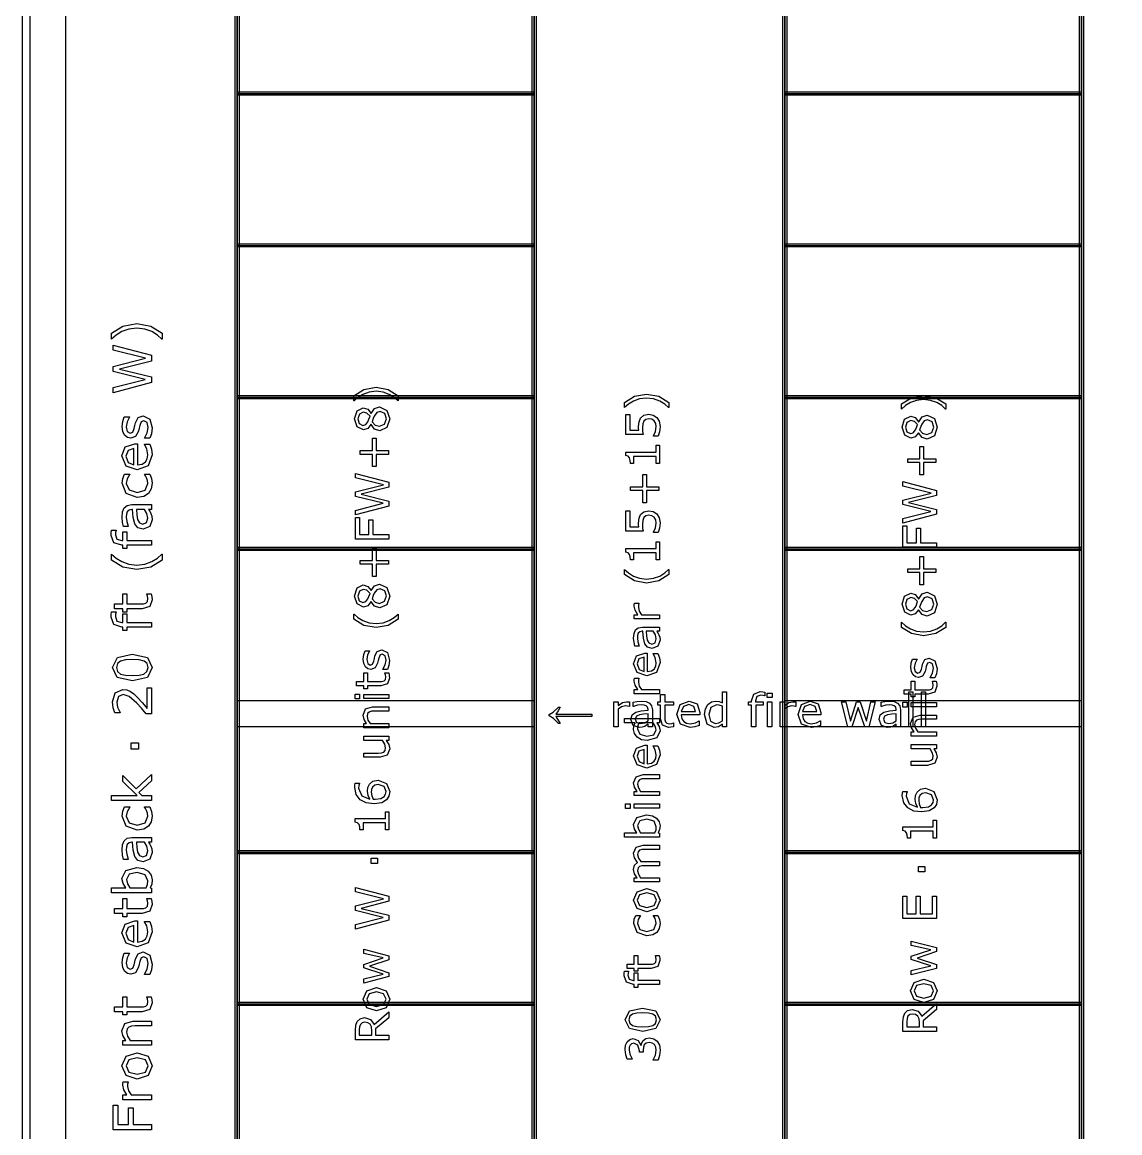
# Model space of a CAD drawing. Extents: x -17 to 192, y 167 to 459.
# Drawn here: x 94.56 to 138.58, y 370.01 to 414.56 of the extents above; entities that cross this region are included whole.
import ezdxf

# ---------------------------------------------------------------- set-up
doc = ezdxf.new("R2010")
doc.units = 0
doc.header["$MEASUREMENT"] = 0
doc.layers.add('Layer 1', color=7, linetype='Continuous')

msp = doc.modelspace()

# ---------------------------------------------------------------- linework, layer by layer
at = {"layer": 'Layer 1', "color": 7}
for points in [[(94.562067, 443.071168), (94.562067, 323.426942), (154.145953, 323.426942), (154.145953, 443.071168), (94.562067, 443.071168)], [(94.879361, 442.753876), (153.828659, 442.753876), (153.828659, 323.744236), (94.879361, 323.744236), (94.879361, 442.753876)], [(103.094869, 436.125865), (103.094869, 338.574319), (115.186106, 338.574319), (115.186106, 436.125865), (103.094869, 436.125865)], [(125.055258, 436.125865), (125.055258, 338.574319), (137.146495, 338.574319), (137.146495, 436.125865), (125.055258, 436.125865)]]:
    msp.add_lwpolyline(points, close=True, dxfattribs=at)
for points in [[(96.308212, 436.033364), (103.18737, 436.033364), (103.18737, 338.66682), (96.308212, 338.66682), (96.308212, 436.033364)], [(103.18737, 436.033364), (115.093605, 436.033364), (115.093605, 338.66682), (103.18737, 338.66682), (103.18737, 436.033364)], [(103.279871, 435.940863), (115.001104, 435.940863), (115.001104, 338.759321), (103.279871, 338.759321), (103.279871, 435.940863)], [(115.093605, 436.033364), (125.147759, 436.033364), (125.147759, 338.66682), (115.093605, 338.66682), (115.093605, 436.033364)], [(125.147759, 436.033364), (137.053994, 436.033364), (137.053994, 338.66682), (125.147759, 338.66682), (125.147759, 436.033364)], [(125.24026, 435.940863), (136.961493, 435.940863), (136.961493, 338.759321), (125.24026, 338.759321), (125.24026, 435.940863)], [(137.053994, 436.033364), (143.933152, 436.033364), (143.933152, 338.66682), (137.053994, 338.66682), (137.053994, 436.033364)], [(103.18737, 411.744438), (103.18737, 411.639018), (115.093605, 411.639018), (115.093605, 411.744438), (103.18737, 411.744438)], [(103.18737, 411.691728), (115.093605, 411.691728)], [(125.147759, 411.744438), (125.147759, 411.639018), (137.053994, 411.639018), (137.053994, 411.744438), (125.147759, 411.744438)], [(125.147759, 411.691728), (137.053994, 411.691728)], [(103.18737, 405.659029), (103.18737, 405.553609), (115.093605, 405.553609), (115.093605, 405.659029), (103.18737, 405.659029)], [(103.18737, 405.606319), (115.093605, 405.606319)], [(125.147759, 405.659029), (125.147759, 405.553609), (137.053994, 405.553609), (137.053994, 405.659029), (125.147759, 405.659029)], [(125.147759, 405.606319), (137.053994, 405.606319)], [(99.156661, 402.465977), (99.715802, 402.364692), (100.173652, 402.080472), (100.173652, 401.843795), (100.163307, 401.843795), (99.988642, 402.002957), (99.759199, 402.144551), (99.480146, 402.245836), (99.15665, 402.284077), (98.83419, 402.245836), (98.554105, 402.144551), (98.324661, 402.002957), (98.149997, 401.843795), (98.139652, 401.843795), (98.139652, 402.080472), (98.597505, 402.364692), (99.156643, 402.465977), (99.156661, 402.465977)], [(98.208917, 401.59678), (99.74784, 401.196804), (99.74784, 400.966329), (98.470399, 400.642834), (99.74784, 400.326575), (99.74784, 400.101267), (98.208917, 399.694058), (98.208917, 399.903864), (99.488424, 400.227356), (98.208917, 400.545684), (98.208917, 400.753422), (99.500828, 401.07485), (98.208917, 401.396276), (98.208917, 401.59678)], [(103.18737, 399.57362), (103.18737, 399.4682), (115.093605, 399.4682), (115.093605, 399.57362), (103.18737, 399.57362)], [(108.755588, 399.911502), (109.244833, 399.822877), (109.645454, 399.574182), (109.645454, 399.367091), (109.636406, 399.367091), (109.483575, 399.506359), (109.282812, 399.630253), (109.038641, 399.718877), (108.755582, 399.752337), (108.473431, 399.718877), (108.228356, 399.630253), (108.027593, 399.506359), (107.874759, 399.367091), (107.86571, 399.367091), (107.86571, 399.574182), (108.266331, 399.822877), (108.755577, 399.911502), (108.755588, 399.911502)], [(119.603459, 399.641045), (120.092705, 399.552418), (120.493326, 399.303726), (120.493326, 399.096634), (120.484277, 399.096634), (120.331446, 399.235903), (120.130683, 399.359796), (119.886513, 399.448421), (119.603454, 399.48188), (119.321302, 399.448421), (119.076227, 399.359796), (118.875464, 399.235903), (118.722631, 399.096634), (118.713582, 399.096634), (118.713582, 399.303726), (119.114203, 399.552418), (119.603448, 399.641045), (119.603459, 399.641045)], [(125.147759, 399.57362), (125.147759, 399.4682), (137.053994, 399.4682), (137.053994, 399.57362), (125.147759, 399.57362)], [(130.715988, 399.581808), (131.205233, 399.493183), (131.605854, 399.244491), (131.605854, 399.037396), (131.596806, 399.037396), (131.443975, 399.176665), (131.243212, 399.300559), (130.999041, 399.389183), (130.715982, 399.422645), (130.433831, 399.389183), (130.188756, 399.300559), (129.987993, 399.176665), (129.835159, 399.037396), (129.82611, 399.037396), (129.82611, 399.244491), (130.226731, 399.493183), (130.715977, 399.581808), (130.715988, 399.581808)], [(103.18737, 399.52091), (115.093605, 399.52091)], [(108.897568, 399.123825), (109.187861, 398.987268), (109.303616, 398.64543), (109.190573, 398.296355), (108.901185, 398.167035), (108.698615, 398.232149), (108.55392, 398.415729), (108.548496, 398.415729), (108.421888, 398.254757), (108.250065, 398.203208), (107.996851, 398.328007), (107.895563, 398.64543), (107.992329, 398.967374), (108.238307, 399.087651), (108.418271, 399.030679), (108.55573, 398.863375), (108.561154, 398.863375), (108.694996, 399.056904), (108.897566, 399.123825), (108.897568, 399.123825)], [(125.147759, 399.52091), (137.053994, 399.52091)], [(99.415045, 398.768017), (99.674461, 398.636758), (99.775746, 398.280192), (99.745774, 398.044547), (99.678593, 397.865747), (99.460519, 397.865747), (99.460519, 397.876092), (99.571106, 398.080731), (99.611413, 398.296739), (99.570072, 398.497243), (99.43985, 398.56959), (99.336495, 398.530316), (99.276552, 398.379421), (99.254856, 398.2709), (99.227985, 398.149978), (99.110161, 397.93397), (98.917925, 397.870925), (98.783567, 397.899865), (98.670913, 397.989781), (98.59443, 398.136542), (98.565493, 398.337046), (98.591342, 398.545818), (98.652318, 398.722551), (98.860058, 398.722551), (98.860058, 398.712206), (98.768073, 398.53134), (98.729833, 398.322565), (98.771174, 398.142733), (98.892097, 398.069351), (98.999583, 398.113793), (99.058495, 398.254353), (99.083287, 398.374244), (99.106015, 398.485863), (99.212467, 398.694635), (99.41504, 398.768017), (99.415045, 398.768017)], [(108.240117, 398.909497), (108.086378, 398.834437), (108.0285, 398.644525), (108.082761, 398.457327), (108.229263, 398.384982), (108.342306, 398.421153), (108.426409, 398.532387), (108.468915, 398.628248), (108.512322, 398.751237), (108.388429, 398.87513), (108.240117, 398.909497), (108.240117, 398.909497)], [(108.91475, 398.937529), (108.781813, 398.900453), (108.680528, 398.757568), (108.64345, 398.664422), (108.59552, 398.529675), (108.715797, 398.398545), (108.887623, 398.349711), (109.089288, 398.433816), (109.168869, 398.64724), (109.101046, 398.857948), (108.91475, 398.937529), (108.91475, 398.937529)], [(119.692989, 398.832567), (119.872953, 398.798203), (120.017645, 398.704152), (120.115313, 398.548606), (120.148775, 398.340609), (120.125254, 398.128088), (120.070088, 397.955361), (119.879274, 397.955361), (119.879274, 397.968008), (119.95976, 398.14164), (119.992317, 398.336977), (119.974219, 398.460873), (119.910915, 398.568487), (119.817769, 398.628174), (119.692065, 398.64897), (119.574503, 398.624549), (119.497634, 398.558533), (119.449705, 398.443683), (119.435232, 398.293561), (119.44608, 398.139825), (119.467776, 398.013217), (118.774147, 398.013217), (118.774147, 398.823502), (118.932408, 398.823502), (118.932408, 398.187754), (119.290524, 398.187754), (119.2851, 398.267336), (119.283247, 398.337873), (119.302245, 398.529593), (119.367356, 398.680617), (119.495771, 398.792755), (119.692917, 398.832546), (119.692989, 398.832567)], [(130.857968, 398.794131), (131.148261, 398.657574), (131.264016, 398.315736), (131.150973, 397.966663), (130.861585, 397.837343), (130.659015, 397.902454), (130.51432, 398.086035), (130.508896, 398.086035), (130.382288, 397.925063), (130.210465, 397.873517), (129.957251, 397.998313), (129.855963, 398.315736), (129.952729, 398.63768), (130.198707, 398.757957), (130.378671, 398.700984), (130.51613, 398.533681), (130.521554, 398.533681), (130.655396, 398.72721), (130.857966, 398.794131), (130.857968, 398.794131)], [(130.200517, 398.579803), (130.046778, 398.504743), (129.9889, 398.314831), (130.043161, 398.127633), (130.189663, 398.055288), (130.302706, 398.091462), (130.386809, 398.202695), (130.429315, 398.298554), (130.472722, 398.421542), (130.348829, 398.545439), (130.200517, 398.579803), (130.200517, 398.579803)], [(130.87515, 398.607838), (130.742213, 398.570759), (130.640928, 398.427874), (130.60385, 398.334727), (130.55592, 398.199981), (130.676197, 398.068853), (130.848023, 398.020019), (131.049688, 398.104122), (131.129269, 398.317545), (131.061446, 398.528254), (130.87515, 398.607838), (130.87515, 398.607838)], [(108.755588, 397.866796), (108.755588, 397.373934), (109.24845, 397.373934), (109.24845, 397.223812), (108.755588, 397.223812), (108.755588, 396.73095), (108.610895, 396.73095), (108.610895, 397.223812), (108.11803, 397.223812), (108.11803, 397.373934), (108.610895, 397.373934), (108.610895, 397.866796), (108.755588, 397.866796)], [(99.190768, 397.648707), (99.190768, 396.798112), (99.376805, 396.830153), (99.505995, 396.918003), (99.580409, 397.045127), (99.605201, 397.208425), (99.558692, 397.445102), (99.465673, 397.615634), (99.465673, 397.625979), (99.677546, 397.625979), (99.746792, 397.425475), (99.774698, 397.210502), (99.619668, 396.761951), (99.17732, 396.60072), (98.727735, 396.754715), (98.561336, 397.161924), (98.697763, 397.521593), (99.085335, 397.648717), (99.190768, 397.648707)], [(99.04194, 397.45957), (98.805263, 397.382057), (98.721546, 397.151579), (98.813531, 396.902501), (99.04194, 396.798112), (99.04194, 397.45957)], [(120.12074, 397.589104), (120.12074, 396.860209), (119.983281, 396.860209), (119.983281, 397.140553), (119.080754, 397.140553), (119.080754, 396.860209), (118.957763, 396.860209), (118.948714, 396.982296), (118.920681, 397.080869), (118.863706, 397.14598), (118.769655, 397.174015), (118.769655, 397.314186), (119.983276, 397.314186), (119.983276, 397.589104), (120.12074, 397.589104)], [(130.715988, 397.537102), (130.715988, 397.04424), (131.20885, 397.04424), (131.20885, 396.894118), (130.715988, 396.894118), (130.715988, 396.401255), (130.571295, 396.401255), (130.571295, 396.894118), (130.07843, 396.894118), (130.07843, 397.04424), (130.571295, 397.04424), (130.571295, 397.537102), (130.715988, 397.537102)], [(107.926311, 396.457839), (109.272874, 396.107862), (109.272874, 395.906194), (108.155114, 395.623138), (109.272874, 395.346411), (109.272874, 395.149264), (107.926316, 394.792956), (107.926316, 394.976537), (109.045886, 395.259596), (107.926316, 395.53813), (107.926316, 395.719901), (109.056739, 396.00115), (107.926316, 396.282399), (107.926311, 396.457839)], [(99.675492, 396.433279), (99.74784, 396.248277), (99.77369, 396.063275), (99.737516, 395.833831), (99.625894, 395.655031), (99.437791, 395.538245), (99.172176, 395.496903), (98.727759, 395.651931), (98.56653, 396.063275), (98.594433, 396.25758), (98.662648, 396.433279), (98.878653, 396.433279), (98.878653, 396.422933), (98.772201, 396.238964), (98.734992, 396.054996), (98.846615, 395.793514), (99.172176, 395.698428), (99.493602, 395.791448), (99.605224, 396.054996), (99.58972, 396.174887), (99.549413, 396.28444), (99.503937, 396.364021), (99.461564, 396.422933), (99.461564, 396.433279), (99.675492, 396.433279)], [(119.603459, 396.418893), (119.603459, 395.92603), (120.096322, 395.92603), (120.096322, 395.775911), (119.603459, 395.775911), (119.603459, 395.283046), (119.458767, 395.283046), (119.458767, 395.775911), (118.965901, 395.775911), (118.965901, 395.92603), (119.458767, 395.92603), (119.458767, 396.418893), (119.603459, 396.418893)], [(129.886711, 396.128148), (131.233274, 395.778168), (131.233274, 395.5765), (130.115514, 395.293444), (131.233274, 395.016716), (131.233274, 394.81957), (129.886716, 394.463262), (129.886716, 394.646843), (131.006286, 394.929901), (129.886716, 395.208436), (129.886716, 395.390207), (131.017139, 395.671456), (129.886716, 395.952705), (129.886711, 396.128148)], [(99.74784, 395.205447), (99.74784, 395.012177), (99.624851, 395.012177), (99.674461, 394.941898), (99.72407, 394.85715), (99.763342, 394.745527), (99.779878, 394.597734), (99.676527, 394.333151), (99.412976, 394.22463), (99.201103, 394.280441), (99.072947, 394.44167), (99.009902, 394.694886), (98.985111, 395.012177), (98.955139, 395.012177), (98.845583, 394.988417), (98.777371, 394.922272), (98.745332, 394.823053), (98.737077, 394.702131), (98.757741, 394.531599), (98.815619, 394.337294), (98.815619, 394.326949), (98.618216, 394.326949), (98.584109, 394.491279), (98.565509, 394.703154), (98.586172, 394.915027), (98.654387, 395.072123), (98.777376, 395.171342), (98.964444, 395.205447), (99.74784, 395.205447)], [(99.46362, 395.012177), (99.142194, 395.012177), (99.157698, 394.802373), (99.18767, 394.612204), (99.262084, 394.476812), (99.399543, 394.425133), (99.549405, 394.48508), (99.599015, 394.668013), (99.55974, 394.855081), (99.463622, 395.012177), (99.46362, 395.012177)], [(108.085476, 394.686244), (108.085476, 394.005279), (108.465295, 394.005279), (108.465295, 394.590386), (108.62446, 394.590386), (108.62446, 394.005279), (109.272874, 394.005279), (109.272874, 393.82622), (107.926316, 393.82622), (107.926316, 394.686244), (108.085476, 394.686244)], [(119.692989, 394.962009), (119.872953, 394.927642), (120.017645, 394.833591), (120.115313, 394.678045), (120.148775, 394.470048), (120.125254, 394.25753), (120.070088, 394.084802), (119.879274, 394.084802), (119.879274, 394.097476), (119.95976, 394.271108), (119.992317, 394.466445), (119.974219, 394.590338), (119.910915, 394.697955), (119.817769, 394.75764), (119.692065, 394.778436), (119.574503, 394.754015), (119.497634, 394.687999), (119.449705, 394.573148), (119.435232, 394.423029), (119.44608, 394.269291), (119.467776, 394.142685), (118.774147, 394.142685), (118.774147, 394.952971), (118.932408, 394.952971), (118.932408, 394.31722), (119.290524, 394.31722), (119.2851, 394.396801), (119.283247, 394.467342), (119.302245, 394.659061), (119.367356, 394.810085), (119.495771, 394.922221), (119.692917, 394.962014), (119.692989, 394.962009)], [(130.045876, 394.35655), (130.045876, 393.675585), (130.425695, 393.675585), (130.425695, 394.260692), (130.58486, 394.260692), (130.58486, 393.675585), (131.233274, 393.675585), (131.233274, 393.496528), (129.886716, 393.496528), (129.886716, 394.35655), (130.045876, 394.35655)], [(98.327773, 394.185355), (98.327773, 394.17501), (98.309173, 394.091296), (98.298827, 394.000345), (98.354636, 393.818444), (98.554108, 393.762633), (98.593382, 393.762633), (98.593382, 394.112999), (98.75668, 394.112999), (98.75668, 393.768835), (99.74784, 393.768835), (99.74784, 393.574531), (98.756688, 393.574531), (98.756688, 393.443274), (98.59339, 393.443274), (98.59339, 393.574531), (98.55515, 393.574531), (98.239923, 393.67685), (98.129336, 393.97244), (98.135527, 394.089227), (98.149999, 394.185344), (98.327773, 394.185355)], [(103.18737, 393.488211), (103.18737, 393.382791), (115.093605, 393.382791), (115.093605, 393.488211), (103.18737, 393.488211)], [(103.18737, 393.435501), (115.093605, 393.435501)], [(108.755588, 393.455444), (108.755588, 392.962579), (109.24845, 392.962579), (109.24845, 392.812459), (108.755588, 392.812459), (108.755588, 392.319597), (108.610895, 392.319597), (108.610895, 392.812459), (108.11803, 392.812459), (108.11803, 392.962579), (108.610895, 392.962579), (108.610895, 393.455444), (108.755588, 393.455444)], [(120.12074, 393.718545), (120.12074, 392.989651), (119.983281, 392.989651), (119.983281, 393.269995), (119.080754, 393.269995), (119.080754, 392.989651), (118.957763, 392.989651), (118.948714, 393.111735), (118.920681, 393.210308), (118.863706, 393.275419), (118.769655, 393.303454), (118.769655, 393.443628), (119.983276, 393.443628), (119.983276, 393.718545), (120.12074, 393.718545)], [(125.147759, 393.488211), (125.147759, 393.382791), (137.053994, 393.382791), (137.053994, 393.488211), (125.147759, 393.488211)], [(125.147759, 393.435501), (137.053994, 393.435501)], [(100.173652, 393.221074), (100.173652, 392.984397), (99.715802, 392.700176), (99.156661, 392.598891), (98.597523, 392.700176), (98.13967, 392.984397), (98.13967, 393.221074), (98.150015, 393.221074), (98.32468, 393.060877), (98.554124, 392.920317), (98.834208, 392.819032), (99.156669, 392.780792), (99.480164, 392.818001), (99.759217, 392.920317), (99.988661, 393.061912), (100.163325, 393.221074), (100.173652, 393.221074)], [(130.715988, 393.12575), (130.715988, 392.632887), (131.20885, 392.632887), (131.20885, 392.482765), (130.715988, 392.482765), (130.715988, 391.989903), (130.571295, 391.989903), (130.571295, 392.482765), (130.07843, 392.482765), (130.07843, 392.632887), (130.571295, 392.632887), (130.571295, 393.12575), (130.715988, 393.12575)], [(120.493326, 392.605307), (120.493326, 392.398213), (120.092705, 392.149521), (119.603459, 392.060896), (119.114213, 392.149521), (118.713592, 392.398213), (118.713592, 392.605307), (118.722641, 392.605307), (118.875475, 392.465134), (119.076238, 392.342145), (119.321313, 392.25352), (119.603464, 392.220058), (119.886523, 392.252615), (120.130694, 392.342145), (120.331457, 392.466039), (120.484288, 392.605307), (120.493326, 392.605307)], [(108.897568, 392.019356), (109.187861, 391.882802), (109.303616, 391.540964), (109.190573, 391.191889), (108.901185, 391.062568), (108.698615, 391.127682), (108.55392, 391.311261), (108.548496, 391.311261), (108.421888, 391.150291), (108.250065, 391.098742), (107.996851, 391.223541), (107.895563, 391.540964), (107.992329, 391.862905), (108.238307, 391.983182), (108.418271, 391.92621), (108.55573, 391.758908), (108.561154, 391.758908), (108.694996, 391.952435), (108.897566, 392.019356), (108.897568, 392.019356)], [(99.737505, 391.624276), (99.761265, 391.504386), (99.770578, 391.389665), (99.675492, 391.120947), (99.370603, 391.028964), (98.756688, 391.028964), (98.756688, 390.897705), (98.59339, 390.897705), (98.59339, 391.028964), (98.261627, 391.028964), (98.261627, 391.223266), (98.59339, 391.223266), (98.59339, 391.624276), (98.756688, 391.624276), (98.756688, 391.223266), (99.282753, 391.223266), (99.425379, 391.227394), (99.520463, 391.256331), (99.581441, 391.318344), (99.600041, 391.440298), (99.5866, 391.539517), (99.562841, 391.613931), (99.562841, 391.624276), (99.737505, 391.624276)], [(108.240117, 391.805028), (108.086378, 391.729968), (108.0285, 391.540059), (108.082761, 391.352861), (108.229263, 391.280513), (108.342306, 391.316687), (108.426409, 391.42792), (108.468915, 391.523782), (108.512322, 391.64677), (108.388429, 391.770664), (108.240117, 391.805028), (108.240117, 391.805028)], [(108.91475, 391.833063), (108.781813, 391.795987), (108.680528, 391.653102), (108.64345, 391.559955), (108.59552, 391.425208), (108.715797, 391.294078), (108.887623, 391.245244), (109.089288, 391.329347), (109.168869, 391.542771), (109.101046, 391.753482), (108.91475, 391.833063), (108.91475, 391.833063)], [(130.857968, 391.689662), (131.148261, 391.553108), (131.264016, 391.211269), (131.150973, 390.862194), (130.861585, 390.732874), (130.659015, 390.797988), (130.51432, 390.981569), (130.508896, 390.981569), (130.382288, 390.820597), (130.210465, 390.769048), (129.957251, 390.893846), (129.855963, 391.211269), (129.952729, 391.533214), (130.198707, 391.653491), (130.378671, 391.596515), (130.51613, 391.429214), (130.521554, 391.429214), (130.655396, 391.622744), (130.857966, 391.689662), (130.857968, 391.689662)], [(119.295985, 391.253325), (119.295985, 391.244276), (119.283337, 391.170119), (119.278813, 391.086016), (119.314082, 390.934087), (119.403612, 390.793011), (120.12074, 390.793011), (120.12074, 390.622996), (119.110597, 390.622996), (119.110597, 390.793011), (119.259811, 390.793011), (119.144961, 390.971166), (119.110597, 391.129423), (119.113322, 391.193632), (119.121471, 391.25332), (119.295985, 391.253325)], [(130.200517, 391.475336), (130.046778, 391.400274), (129.9889, 391.210364), (130.043161, 391.023167), (130.189663, 390.950819), (130.302706, 390.986993), (130.386809, 391.098226), (130.429315, 391.194087), (130.472722, 391.317076), (130.348829, 391.44097), (130.200517, 391.475336), (130.200517, 391.475336)], [(130.87515, 391.503369), (130.742213, 391.466293), (130.640928, 391.323408), (130.60385, 391.230261), (130.55592, 391.095514), (130.676197, 390.964384), (130.848023, 390.91555), (131.049688, 390.999653), (131.129269, 391.213079), (131.061446, 391.423788), (130.87515, 391.503369), (130.87515, 391.503369)], [(98.327773, 390.90184), (98.327773, 390.891495), (98.309173, 390.807778), (98.298827, 390.716828), (98.354636, 390.534927), (98.554108, 390.479116), (98.593382, 390.479116), (98.593382, 390.829482), (98.75668, 390.829482), (98.75668, 390.485318), (99.74784, 390.485318), (99.74784, 390.291013), (98.756688, 390.291013), (98.756688, 390.159756), (98.59339, 390.159756), (98.59339, 390.291013), (98.55515, 390.291013), (98.239923, 390.393333), (98.129336, 390.688922), (98.135527, 390.805712), (98.149999, 390.90183), (98.327773, 390.90184)], [(109.645454, 390.819303), (109.645454, 390.612208), (109.244833, 390.363516), (108.755588, 390.274892), (108.266342, 390.363516), (107.865721, 390.612208), (107.865721, 390.819303), (107.87477, 390.819303), (108.027604, 390.679129), (108.228366, 390.556141), (108.473442, 390.467516), (108.755593, 390.434054), (109.038652, 390.466611), (109.282822, 390.556141), (109.483585, 390.680034), (109.636416, 390.819303), (109.645454, 390.819303)], [(120.12074, 390.295632), (120.12074, 390.126522), (120.013124, 390.126522), (120.056531, 390.065025), (120.099941, 389.99087), (120.134305, 389.893202), (120.148778, 389.763881), (120.058343, 389.532371), (119.827738, 389.437415), (119.642347, 389.486249), (119.530212, 389.627328), (119.475046, 389.848889), (119.453351, 390.126522), (119.42713, 390.126522), (119.331269, 390.105725), (119.271585, 390.047848), (119.243549, 389.961033), (119.236326, 389.855226), (119.254424, 389.706009), (119.305065, 389.535993), (119.305065, 389.526945), (119.132337, 389.526945), (119.102495, 389.670735), (119.086223, 389.856123), (119.104321, 390.041514), (119.164008, 390.178972), (119.271624, 390.265787), (119.435309, 390.295632), (120.12074, 390.295632)], [(131.605854, 390.489609), (131.605854, 390.282517), (131.205233, 390.033822), (130.715988, 389.945197), (130.226742, 390.033822), (129.826121, 390.282517), (129.826121, 390.489609), (129.83517, 390.489609), (129.988004, 390.349438), (130.188766, 390.226446), (130.433842, 390.137822), (130.715993, 390.104363), (130.999052, 390.136917), (131.243222, 390.226446), (131.443985, 390.35034), (131.596816, 390.489609), (131.605854, 390.489609)], [(119.872048, 390.126522), (119.590799, 390.126522), (119.604372, 389.942941), (119.630592, 389.776542), (119.695703, 389.658075), (119.81598, 389.612857), (119.94711, 389.665308), (119.990518, 389.825376), (119.956153, 389.989063), (119.872051, 390.126522), (119.872048, 390.126522)], [(108.981671, 389.38412), (109.20866, 389.26927), (109.297287, 388.957273), (109.271067, 388.751084), (109.212287, 388.594636), (109.02147, 388.594636), (109.02147, 388.603685), (109.118236, 388.782741), (109.153505, 388.971749), (109.117331, 389.147189), (109.003386, 389.210493), (108.912951, 389.176129), (108.8605, 389.044096), (108.841503, 388.94914), (108.817982, 388.843333), (108.714887, 388.654326), (108.546681, 388.599163), (108.429119, 388.624484), (108.330546, 388.70316), (108.263625, 388.831575), (108.238304, 389.007018), (108.260926, 389.189694), (108.314282, 389.344335), (108.496053, 389.344335), (108.496053, 389.335286), (108.41557, 389.177028), (108.382108, 388.994352), (108.418281, 388.836997), (108.524088, 388.77279), (108.61814, 388.811676), (108.669686, 388.934665), (108.691381, 389.039569), (108.711278, 389.137238), (108.804425, 389.319914), (108.981674, 389.38412), (108.981671, 389.38412)], [(98.977861, 389.205821), (99.586608, 389.075596), (99.779878, 388.673554), (99.58351, 388.268411), (98.97993, 388.141287), (98.374281, 388.27048), (98.177913, 388.673554), (98.377382, 389.077665), (98.977861, 389.205821), (98.977861, 389.205821)], [(99.447083, 388.934004), (99.250712, 388.982579), (98.977861, 388.99602), (98.70501, 388.982579), (98.508642, 388.93297), (98.388751, 388.833751), (98.348445, 388.673554), (98.388751, 388.512325), (98.510708, 388.412072), (98.710177, 388.363497), (98.97993, 388.351088), (99.24968, 388.362465), (99.443982, 388.411043), (99.566974, 388.50716), (99.609347, 388.673557), (99.56904, 388.834788), (99.447083, 388.934007), (99.447083, 388.934004)], [(119.633301, 389.252932), (119.633301, 388.508663), (119.796083, 388.536698), (119.909127, 388.613565), (119.974238, 388.724798), (119.995934, 388.867683), (119.955238, 389.074778), (119.873847, 389.223992), (119.873847, 389.233041), (120.059238, 389.233041), (120.119827, 389.057601), (120.144248, 388.869498), (120.008596, 388.477016), (119.621541, 388.33594), (119.228153, 388.470687), (119.082556, 388.826996), (119.201928, 389.141704), (119.541055, 389.252937), (119.633301, 389.252932)], [(119.503079, 389.087438), (119.295985, 389.019612), (119.222735, 388.817947), (119.303221, 388.600002), (119.503079, 388.508663), (119.503079, 389.087438)], [(130.942071, 389.054426), (131.16906, 388.939576), (131.257687, 388.627579), (131.231467, 388.421392), (131.172687, 388.264942), (130.98187, 388.264942), (130.98187, 388.273991), (131.078636, 388.453047), (131.113905, 388.642055), (131.077731, 388.817497), (130.963786, 388.880798), (130.873351, 388.846434), (130.8209, 388.714402), (130.801903, 388.619446), (130.778382, 388.513639), (130.675287, 388.324632), (130.507081, 388.269469), (130.389519, 388.294789), (130.290946, 388.373466), (130.224025, 388.501881), (130.198704, 388.677324), (130.221326, 388.86), (130.274682, 389.01464), (130.456453, 389.01464), (130.456453, 389.005592), (130.37597, 388.847334), (130.342508, 388.664658), (130.378681, 388.507303), (130.484488, 388.443096), (130.57854, 388.481982), (130.630086, 388.604971), (130.651781, 388.709875), (130.671678, 388.807543), (130.764825, 388.990219), (130.942074, 389.054426), (130.942071, 389.054426)], [(109.263825, 388.457175), (109.284621, 388.352273), (109.292771, 388.251893), (109.20957, 388.016763), (108.942791, 387.936277), (108.405616, 387.936277), (108.405616, 387.821427), (108.262731, 387.821427), (108.262731, 387.936277), (107.972438, 387.936277), (107.972438, 388.106293), (108.262731, 388.106293), (108.262731, 388.457175), (108.405616, 388.457175), (108.405616, 388.106293), (108.865922, 388.106293), (108.99072, 388.109917), (109.073921, 388.135238), (109.127277, 388.189499), (109.143548, 388.29621), (109.131801, 388.383025), (109.111005, 388.448136), (109.111005, 388.457185), (109.263825, 388.457175)], [(119.295985, 388.24731), (119.295985, 388.238261), (119.283337, 388.164104), (119.278813, 388.080001), (119.314082, 387.928072), (119.403612, 387.786997), (120.12074, 387.786997), (120.12074, 387.616981), (119.110597, 387.616981), (119.110597, 387.786997), (119.259811, 387.786997), (119.144961, 387.965151), (119.110597, 388.123411), (119.113322, 388.187618), (119.121471, 388.247305), (119.295985, 388.24731)], [(131.224225, 388.127483), (131.245021, 388.022579), (131.253171, 387.922198), (131.16997, 387.687071), (130.903191, 387.606585), (130.366016, 387.606585), (130.366016, 387.491732), (130.223131, 387.491732), (130.223131, 387.606585), (129.932838, 387.606585), (129.932838, 387.776598), (130.223131, 387.776598), (130.223131, 388.127483), (130.366016, 388.127483), (130.366016, 387.776598), (130.826322, 387.776598), (130.95112, 387.780223), (131.034321, 387.805544), (131.087677, 387.859804), (131.103948, 387.966516), (131.092201, 388.053331), (131.071405, 388.118445), (131.071405, 388.127494), (131.224225, 388.127483)], [(99.74784, 387.862237), (99.74784, 386.820441), (99.531832, 386.820441), (99.345798, 387.037481), (99.160796, 387.241086), (98.855907, 387.512902), (98.610959, 387.586284), (98.42389, 387.506703), (98.355678, 387.286562), (98.388751, 387.082955), (98.490036, 386.869016), (98.490036, 386.858671), (98.272996, 386.858671), (98.20685, 387.054007), (98.176878, 387.291719), (98.291599, 387.662754), (98.600624, 387.797112), (98.764956, 387.774384), (98.908614, 387.709271), (99.034707, 387.614187), (99.172166, 387.482928), (99.383004, 387.254519), (99.571106, 387.034378), (99.571106, 387.862234), (99.74784, 387.862237)], [(108.09362, 387.607099), (108.09362, 387.415379), (107.917272, 387.415379), (107.917272, 387.607099), (108.09362, 387.607099)], [(109.272874, 387.596248), (109.272874, 387.426232), (108.262731, 387.426232), (108.262731, 387.596248), (109.272874, 387.596248)], [(120.687959, 386.300803), (120.583057, 386.280007), (120.482674, 386.271858), (120.247547, 386.355059), (120.167061, 386.621838), (120.167061, 387.159013), (120.052211, 387.159013), (120.052211, 387.301898), (120.167061, 387.301898), (120.167061, 387.592191), (120.337076, 387.592191), (120.337076, 387.301898), (120.687959, 387.301898), (120.687959, 387.159013), (120.337076, 387.159013), (120.337076, 386.698707), (120.340701, 386.573909), (120.366022, 386.490708), (120.42028, 386.437352), (120.526992, 386.42108), (120.613809, 386.432828), (120.67892, 386.453624), (120.687969, 386.453624), (120.687959, 386.300803)], [(122.815862, 386.29176), (122.645849, 386.29176), (122.645849, 386.397567), (122.493015, 386.298994), (122.320287, 386.263725), (122.032707, 386.402993), (121.9269, 386.789144), (121.963074, 387.017942), (122.062552, 387.188863), (122.205435, 387.293765), (122.37545, 387.329939), (122.516529, 387.312767), (122.645849, 387.261219), (122.645849, 387.698918), (122.815862, 387.698918), (122.815862, 386.29176)], [(124.345096, 387.534318), (124.336047, 387.534318), (124.262795, 387.55059), (124.183214, 387.559639), (124.024051, 387.510805), (123.975217, 387.336268), (123.975217, 387.301903), (124.281787, 387.301903), (124.281787, 387.159018), (123.980644, 387.159018), (123.980644, 386.29176), (123.810628, 386.29176), (123.810628, 387.159018), (123.695778, 387.159018), (123.695778, 387.301903), (123.810628, 387.301903), (123.810628, 387.335365), (123.900158, 387.611188), (124.158798, 387.707951), (124.260988, 387.702527), (124.345091, 387.68988), (124.345096, 387.534318)], [(124.635389, 387.471014), (124.443669, 387.471014), (124.443669, 387.647362), (124.635389, 387.647362), (124.635389, 387.471014)], [(130.28749, 386.29176), (130.117474, 386.29176), (130.117474, 387.698908), (130.28749, 387.698908), (130.28749, 386.29176)], [(130.795728, 386.29176), (130.625712, 386.29176), (130.625712, 387.698908), (130.795728, 387.698908), (130.795728, 386.29176)], [(103.18737, 387.350092), (115.093605, 387.350092), (115.093605, 386.29176), (103.18737, 386.29176), (103.18737, 387.350092)], [(109.272874, 387.097054), (109.272874, 386.927038), (108.697716, 386.927038), (108.56749, 386.918889), (108.471632, 386.889047), (108.415564, 386.823933), (108.396567, 386.713604), (108.430931, 386.568007), (108.518651, 386.422407), (109.272874, 386.422407), (109.272874, 386.252394), (108.262731, 386.252394), (108.262731, 386.422407), (108.374869, 386.422407), (108.271774, 386.586999), (108.234695, 386.761534), (108.333268, 387.011131), (108.617229, 387.097043), (109.272874, 387.097054)], [(116.067704, 387.083959), (116.136435, 387.083959), (116.055949, 386.933839), (115.960088, 386.804519), (117.402504, 386.804519), (117.402504, 386.71318), (115.960088, 386.71318), (116.139147, 386.433741), (116.068609, 386.433741), (115.867846, 386.630887), (115.694214, 386.74212), (115.694214, 386.782815), (115.860613, 386.885005), (116.067704, 387.083959), (116.067704, 387.083959)], [(118.9236, 387.116515), (118.914551, 387.116515), (118.840394, 387.129163), (118.756291, 387.133687), (118.604362, 387.098418), (118.463286, 387.008888), (118.463286, 386.29176), (118.293271, 386.29176), (118.293271, 387.301903), (118.463286, 387.301903), (118.463286, 387.152689), (118.641441, 387.267539), (118.799698, 387.301903), (118.863907, 387.299178), (118.923595, 387.291029), (118.9236, 387.116515)], [(119.836075, 386.29176), (119.666964, 386.29176), (119.666964, 386.399376), (119.605467, 386.355969), (119.531313, 386.312559), (119.433645, 386.278195), (119.304324, 386.263722), (119.072814, 386.354157), (118.977858, 386.584762), (119.026692, 386.770153), (119.16777, 386.882288), (119.389332, 386.937454), (119.666964, 386.959149), (119.666964, 386.98537), (119.646168, 387.081231), (119.588291, 387.140915), (119.501476, 387.168951), (119.395669, 387.176174), (119.246452, 387.158076), (119.076436, 387.107435), (119.067388, 387.107435), (119.067388, 387.280163), (119.211178, 387.310005), (119.396566, 387.326277), (119.581957, 387.308179), (119.719415, 387.248492), (119.80623, 387.140876), (119.836075, 386.977191), (119.836075, 386.29176)], [(121.738798, 386.779199), (120.994528, 386.779199), (121.022563, 386.616417), (121.099433, 386.503373), (121.210666, 386.438262), (121.353551, 386.416566), (121.560643, 386.457262), (121.70986, 386.538653), (121.718909, 386.538653), (121.718909, 386.353262), (121.543466, 386.292673), (121.355364, 386.268252), (120.962884, 386.403904), (120.821806, 386.790959), (120.956553, 387.184347), (121.312861, 387.329944), (121.627569, 387.210572), (121.738803, 386.871445), (121.738798, 386.779199)], [(121.573304, 386.909421), (121.50548, 387.116515), (121.303813, 387.189765), (121.085868, 387.109279), (120.994528, 386.909421), (121.573304, 386.909421)], [(122.645849, 386.540452), (122.645849, 387.120132), (122.522858, 387.162635), (122.40439, 387.174382), (122.181924, 387.074905), (122.102343, 386.792751), (122.163837, 386.518738), (122.360983, 386.425591), (122.507485, 386.457243), (122.645849, 386.540442), (122.645849, 386.540452)], [(124.624536, 386.29176), (124.45452, 386.29176), (124.45452, 387.301903), (124.624536, 387.301903), (124.624536, 386.29176)], [(125.591272, 387.116515), (125.582223, 387.116515), (125.508068, 387.129163), (125.423965, 387.133687), (125.272036, 387.098418), (125.130958, 387.008888), (125.130958, 386.29176), (124.960945, 386.29176), (124.960945, 387.301903), (125.130958, 387.301903), (125.130958, 387.152689), (125.309112, 387.267539), (125.467373, 387.301903), (125.531579, 387.299178), (125.591266, 387.291029), (125.591272, 387.116515)], [(125.147759, 387.350092), (137.053994, 387.350092), (137.053994, 386.29176), (125.147759, 386.29176), (125.147759, 387.350092)], [(126.596893, 386.779199), (125.852624, 386.779199), (125.880659, 386.616417), (125.957529, 386.503373), (126.068762, 386.438262), (126.211647, 386.416566), (126.418739, 386.457262), (126.567956, 386.538653), (126.577005, 386.538653), (126.577005, 386.353262), (126.401562, 386.292673), (126.21346, 386.268252), (125.820977, 386.403904), (125.679902, 386.790959), (125.814648, 387.184347), (126.170957, 387.329944), (126.485665, 387.210572), (126.596899, 386.871445), (126.596893, 386.779199)], [(126.431399, 386.909421), (126.363573, 387.116515), (126.161908, 387.189765), (125.943963, 387.109279), (125.852624, 386.909421), (126.431399, 386.909421)], [(128.776346, 387.301903), (128.513183, 386.29176), (128.355828, 386.29176), (128.096283, 387.070393), (127.838547, 386.29176), (127.682096, 386.29176), (127.416222, 387.301903), (127.593472, 387.301903), (127.778862, 386.519653), (128.031171, 387.301903), (128.171342, 387.301903), (128.429983, 386.519653), (128.605425, 387.301903), (128.776346, 387.301903)], [(129.788296, 386.29176), (129.619185, 386.29176), (129.619185, 386.399376), (129.557691, 386.355969), (129.483536, 386.312559), (129.385868, 386.278195), (129.256548, 386.263722), (129.025038, 386.354157), (128.930081, 386.584762), (128.978916, 386.770153), (129.119991, 386.882288), (129.341556, 386.937454), (129.619185, 386.959149), (129.619185, 386.98537), (129.598389, 387.081231), (129.540511, 387.140915), (129.453694, 387.168951), (129.347887, 387.176174), (129.198673, 387.158076), (129.028657, 387.107435), (129.019608, 387.107435), (129.019608, 387.280163), (129.163399, 387.310005), (129.348787, 387.326277), (129.534175, 387.308179), (129.671634, 387.248492), (129.758451, 387.140876), (129.788293, 386.977191), (129.788296, 386.29176)], [(130.05402, 387.277407), (130.05402, 387.085688), (129.877672, 387.085688), (129.877672, 387.277407), (130.05402, 387.277407)], [(131.233274, 387.266554), (131.233274, 387.096538), (130.223131, 387.096538), (130.223131, 387.266554), (131.233274, 387.266554)], [(119.666964, 386.540452), (119.666964, 386.821701), (119.483384, 386.808128), (119.316985, 386.781908), (119.198518, 386.716797), (119.1533, 386.59652), (119.205751, 386.46539), (119.365819, 386.421982), (119.529503, 386.456347), (119.666964, 386.540449), (119.666964, 386.540452)], [(129.619185, 386.540452), (129.619185, 386.821701), (129.435604, 386.808128), (129.269208, 386.781908), (129.150738, 386.716797), (129.105524, 386.59652), (129.157975, 386.46539), (129.318042, 386.421982), (129.481726, 386.456347), (129.619185, 386.540449), (129.619185, 386.540452)], [(131.233274, 386.76736), (131.233274, 386.597344), (130.658116, 386.597344), (130.52789, 386.589195), (130.432032, 386.559353), (130.375964, 386.494239), (130.356967, 386.38391), (130.391331, 386.238313), (130.479051, 386.092715), (131.233274, 386.092715), (131.233274, 385.9227), (130.223131, 385.9227), (130.223131, 386.092715), (130.335269, 386.092715), (130.232174, 386.257305), (130.195095, 386.431839), (130.293668, 386.681436), (130.577629, 386.767349), (131.233274, 386.76736)], [(120.12074, 386.631261), (120.12074, 386.461245), (120.014933, 386.461245), (120.113506, 386.308412), (120.148775, 386.135684), (120.009507, 385.848106), (119.623356, 385.742297), (119.394558, 385.77847), (119.223637, 385.877948), (119.118735, 386.020834), (119.082561, 386.190849), (119.099733, 386.331925), (119.151281, 386.461245), (118.713582, 386.461245), (118.713582, 386.631261), (120.12074, 386.631261)], [(119.872048, 386.461245), (119.292368, 386.461245), (119.249865, 386.338257), (119.238118, 386.219787), (119.337595, 385.99732), (119.619749, 385.917739), (119.893762, 385.979233), (119.986909, 386.176379), (119.955257, 386.322882), (119.872058, 386.461245), (119.872048, 386.461245)], [(109.272874, 385.9178), (109.272874, 385.747784), (109.160736, 385.747784), (109.264735, 385.583195), (109.300909, 385.409562), (109.204143, 385.161775), (108.918375, 385.07315), (108.262731, 385.07315), (108.262731, 385.243163), (108.837889, 385.243163), (108.969921, 385.250413), (109.063068, 385.28116), (109.120945, 385.344464), (109.139043, 385.457505), (109.104679, 385.601295), (109.016956, 385.747797), (108.262741, 385.747797), (108.262741, 385.917813), (109.272874, 385.9178)], [(99.219709, 385.64842), (99.219709, 385.401408), (98.92722, 385.401408), (98.92722, 385.64842), (99.219709, 385.64842)], [(119.633301, 385.554197), (119.633301, 384.809927), (119.796083, 384.837962), (119.909127, 384.914829), (119.974238, 385.026062), (119.995934, 385.168948), (119.955238, 385.376042), (119.873847, 385.525256), (119.873847, 385.534305), (120.059238, 385.534305), (120.119827, 385.358866), (120.144248, 385.170763), (120.008596, 384.77828), (119.621541, 384.637205), (119.228153, 384.771949), (119.082556, 385.128258), (119.201928, 385.442969), (119.541055, 385.554202), (119.633301, 385.554197)], [(119.503079, 385.388703), (119.295985, 385.320877), (119.222735, 385.119209), (119.303221, 384.901264), (119.503079, 384.809927), (119.503079, 385.388703)], [(131.233274, 385.588105), (131.233274, 385.41809), (131.121136, 385.41809), (131.225135, 385.2535), (131.261309, 385.079868), (131.164543, 384.832081), (130.878775, 384.743456), (130.223131, 384.743456), (130.223131, 384.913469), (130.798289, 384.913469), (130.930321, 384.920719), (131.023468, 384.951466), (131.081345, 385.01477), (131.099443, 385.12781), (131.065079, 385.271601), (130.977356, 385.418103), (130.223141, 385.418103), (130.223141, 385.588119), (131.233274, 385.588105)], [(99.74784, 384.382348), (99.74784, 384.126034), (99.242444, 383.663013), (99.362335, 383.536924), (99.74784, 383.536924), (99.74784, 383.342622), (98.13967, 383.342622), (98.13967, 383.536924), (99.171131, 383.536924), (98.59339, 384.098128), (98.59339, 384.343076), (99.126689, 383.806674), (99.74784, 384.382348)], [(108.836079, 384.161577), (109.171589, 384.025928), (109.300909, 383.69494), (109.270162, 383.514074), (109.178823, 383.370283), (108.979869, 383.250007), (108.681438, 383.208406), (108.364016, 383.24639), (108.118035, 383.369378), (107.958873, 383.574663), (107.900995, 383.867668), (107.90552, 383.957197), (107.921791, 384.03045), (108.094522, 384.03045), (108.094522, 384.021401), (108.069201, 383.944532), (108.056554, 383.840532), (108.178641, 383.530345), (108.506914, 383.395599), (108.437281, 383.544815), (108.41286, 383.715733), (108.429132, 383.86676), (108.492434, 384.001504), (108.631702, 384.120876), (108.836082, 384.161572), (108.836079, 384.161577)], [(108.843302, 383.977999), (108.704036, 383.952678), (108.608175, 383.871287), (108.570194, 383.779046), (108.561146, 383.673239), (108.579243, 383.530353), (108.635311, 383.394704), (108.674197, 383.391979), (108.720319, 383.391185), (108.946402, 383.420125), (109.076627, 383.501516), (109.13541, 383.591043), (109.153507, 383.696853), (109.073926, 383.90304), (108.843318, 383.978102), (108.843302, 383.977999)], [(120.12074, 384.381271), (120.12074, 384.211255), (119.545582, 384.211255), (119.415356, 384.203106), (119.319498, 384.173264), (119.26343, 384.10815), (119.244433, 383.997821), (119.278797, 383.852224), (119.366517, 383.706627), (120.12074, 383.706627), (120.12074, 383.536611), (119.110597, 383.536611), (119.110597, 383.706627), (119.222735, 383.706627), (119.11964, 383.871216), (119.082561, 384.045751), (119.181134, 384.295348), (119.465095, 384.38126), (120.12074, 384.381271)], [(130.796479, 383.831883), (131.131989, 383.696234), (131.261309, 383.365246), (131.230562, 383.184379), (131.139223, 383.040589), (130.940269, 382.920312), (130.641838, 382.878715), (130.324416, 382.916696), (130.078435, 383.039684), (129.919273, 383.244969), (129.861395, 383.537973), (129.86592, 383.627503), (129.882191, 383.700755), (130.054922, 383.700755), (130.054922, 383.691707), (130.029601, 383.614837), (130.016954, 383.51084), (130.139041, 383.200651), (130.467314, 383.065904), (130.397681, 383.215121), (130.37326, 383.386042), (130.389532, 383.537066), (130.452834, 383.67181), (130.592102, 383.791185), (130.796482, 383.831878), (130.796479, 383.831883)], [(130.803702, 383.648305), (130.664436, 383.622984), (130.568575, 383.541596), (130.530594, 383.449351), (130.521546, 383.343545), (130.539643, 383.200659), (130.595711, 383.06501), (130.634597, 383.062285), (130.680719, 383.061491), (130.906802, 383.090431), (131.037027, 383.171822), (131.09581, 383.261352), (131.113907, 383.367159), (131.034326, 383.573348), (130.803718, 383.648408), (130.803702, 383.648305)], [(99.675492, 383.085273), (99.74784, 382.900271), (99.77369, 382.715269), (99.737516, 382.485825), (99.625894, 382.307025), (99.437791, 382.190239), (99.172176, 382.148897), (98.727759, 382.303925), (98.56653, 382.715269), (98.594433, 382.909574), (98.662648, 383.085273), (98.878653, 383.085273), (98.878653, 383.074927), (98.772201, 382.890958), (98.734992, 382.70699), (98.846615, 382.445508), (99.172176, 382.350425), (99.493602, 382.443442), (99.605224, 382.70699), (99.58972, 382.826881), (99.549413, 382.936434), (99.503937, 383.016015), (99.461564, 383.074927), (99.461564, 383.085273), (99.675492, 383.085273)], [(118.941488, 383.21106), (118.941488, 383.019341), (118.765141, 383.019341), (118.765141, 383.21106), (118.941488, 383.21106)], [(120.12074, 383.200207), (120.12074, 383.030194), (119.110597, 383.030194), (119.110597, 383.200207), (120.12074, 383.200207)], [(109.272874, 382.887366), (109.272874, 382.158472), (109.135415, 382.158472), (109.135415, 382.438816), (108.232888, 382.438816), (108.232888, 382.158472), (108.109897, 382.158472), (108.100848, 382.280559), (108.072815, 382.379132), (108.01584, 382.444243), (107.921789, 382.472278), (107.921789, 382.612449), (109.13541, 382.612449), (109.13541, 382.887366), (109.272874, 382.887366)], [(119.607981, 382.763412), (119.835874, 382.727241), (120.00589, 382.63138), (120.113506, 382.490304), (120.148775, 382.321193), (120.127979, 382.171074), (120.073721, 382.044466), (120.12074, 382.033613), (120.12074, 381.87445), (118.713592, 381.87445), (118.713592, 382.044466), (119.216403, 382.044466), (119.120545, 382.196395), (119.082561, 382.377261), (119.22002, 382.659415), (119.607981, 382.763412), (119.607981, 382.763412)], [(119.612505, 382.587972), (119.338492, 382.528285), (119.244441, 382.335663), (119.276998, 382.185542), (119.359291, 382.044466), (119.938067, 382.044466), (119.983284, 382.16836), (119.995931, 382.286829), (119.903689, 382.507486), (119.612492, 382.587972), (119.612505, 382.587972)], [(131.233274, 382.557675), (131.233274, 381.828778), (131.095815, 381.828778), (131.095815, 382.109122), (130.193288, 382.109122), (130.193288, 381.828778), (130.070297, 381.828778), (130.061248, 381.950864), (130.033215, 382.049437), (129.97624, 382.114549), (129.882189, 382.142584), (129.882189, 382.282755), (131.09581, 382.282755), (131.09581, 382.557675), (131.233274, 382.557675)], [(99.74784, 381.857441), (99.74784, 381.664173), (99.624851, 381.664173), (99.674461, 381.593892), (99.72407, 381.509144), (99.763342, 381.397521), (99.779878, 381.249728), (99.676527, 380.985145), (99.412976, 380.876624), (99.201103, 380.932435), (99.072947, 381.093666), (99.009902, 381.34688), (98.985111, 381.664173), (98.955139, 381.664173), (98.845583, 381.640387), (98.777371, 381.574242), (98.745332, 381.475023), (98.737077, 381.354101), (98.757741, 381.183569), (98.815619, 380.989265), (98.815619, 380.978919), (98.618216, 380.978919), (98.584109, 381.143252), (98.565509, 381.355125), (98.586172, 381.566997), (98.654387, 381.724094), (98.777376, 381.823312), (98.964444, 381.857417), (99.74784, 381.857441)], [(99.46362, 381.664173), (99.142194, 381.664173), (99.157698, 381.454367), (99.18767, 381.264198), (99.262084, 381.128806), (99.399543, 381.07713), (99.549405, 381.137074), (99.599015, 381.320007), (99.55974, 381.507077), (99.463622, 381.664173), (99.46362, 381.664173)], [(103.18737, 381.317393), (103.18737, 381.211973), (115.093605, 381.211973), (115.093605, 381.317393), (103.18737, 381.317393)], [(120.12074, 381.547082), (120.12074, 381.377066), (119.545582, 381.377066), (119.419878, 381.370742), (119.323115, 381.346321), (119.264332, 381.286634), (119.244436, 381.174496), (119.28061, 381.031611), (119.371041, 380.888728), (119.419876, 380.893252), (119.474136, 380.895104), (120.12074, 380.895104), (120.12074, 380.725089), (119.545582, 380.725089), (119.418976, 380.718765), (119.32221, 380.694344), (119.264332, 380.634659), (119.244436, 380.522521), (119.2788, 380.382348), (119.36652, 380.243082), (120.12074, 380.243082), (120.12074, 380.073066), (119.110597, 380.073066), (119.110597, 380.243082), (119.222735, 380.243082), (119.11964, 380.401339), (119.082561, 380.57045), (119.125969, 380.744988), (119.246246, 380.852604), (119.121447, 381.040704), (119.082561, 381.222478), (119.183846, 381.467553), (119.465095, 381.547135), (120.12074, 381.547082)], [(125.147759, 381.317393), (125.147759, 381.211973), (137.053994, 381.211973), (137.053994, 381.317393), (125.147759, 381.317393)], [(103.18737, 381.264683), (115.093605, 381.264683)], [(108.810759, 381.027147), (108.810759, 380.811012), (108.55483, 380.811012), (108.55483, 381.027147), (108.810759, 381.027147)], [(125.147759, 381.264683), (137.053994, 381.264683)], [(99.16182, 380.657517), (99.422268, 380.616176), (99.616572, 380.506623), (99.739561, 380.345391), (99.779868, 380.152121), (99.756108, 379.980555), (99.694095, 379.835863), (99.74784, 379.823459), (99.74784, 379.641558), (98.13967, 379.641558), (98.13967, 379.835863), (98.714313, 379.835863), (98.604759, 380.009495), (98.561349, 380.216201), (98.718445, 380.538661), (99.161831, 380.657517), (99.16182, 380.657517)], [(99.16698, 380.457014), (98.853819, 380.388799), (98.746332, 380.168658), (98.783541, 379.997092), (98.877592, 379.835863), (99.53905, 379.835863), (99.590725, 379.977457), (99.605198, 380.112847), (99.499778, 380.365029), (99.166982, 380.457014), (99.16698, 380.457014)], [(130.771159, 380.697453), (130.771159, 380.481317), (130.51523, 380.481317), (130.51523, 380.697453), (130.771159, 380.697453)], [(107.926316, 379.847892), (109.272874, 379.497915), (109.272874, 379.296248), (108.155114, 379.013191), (109.272874, 378.736464), (109.272874, 378.539318), (107.926316, 378.183009), (107.926316, 378.36659), (109.045886, 378.649646), (107.926316, 378.928183), (107.926316, 379.109955), (109.056739, 379.391204), (107.926316, 379.672453), (107.926316, 379.847892)], [(119.616122, 379.809851), (120.005892, 379.683243), (120.148778, 379.344119), (120.005892, 379.003182), (119.616122, 378.877479), (119.226354, 379.003182), (119.082564, 379.344119), (119.226354, 379.683243), (119.616122, 379.809851), (119.616122, 379.809851)], [(119.616122, 379.634409), (119.324927, 379.557542), (119.229066, 379.344119), (119.324927, 379.128886), (119.616122, 379.052921), (119.904607, 379.129791), (120.002276, 379.344119), (119.90551, 379.556637), (119.616122, 379.634409), (119.616122, 379.634409)], [(99.737495, 379.40695), (99.761254, 379.287059), (99.770568, 379.172339), (99.675482, 378.90362), (99.370592, 378.811638), (98.756678, 378.811638), (98.756678, 378.680378), (98.59338, 378.680378), (98.59338, 378.811638), (98.261616, 378.811638), (98.261616, 379.00594), (98.59338, 379.00594), (98.59338, 379.40695), (98.756678, 379.40695), (98.756678, 379.00594), (99.282743, 379.00594), (99.425369, 379.010067), (99.520452, 379.039005), (99.581431, 379.101018), (99.600031, 379.222972), (99.58659, 379.322191), (99.56283, 379.396605), (99.56283, 379.40695), (99.737495, 379.40695)], [(131.233274, 379.498304), (131.233274, 378.61115), (129.886716, 378.61115), (129.886716, 379.498304), (130.045881, 379.498304), (130.045881, 378.790209), (130.41485, 378.790209), (130.41485, 379.498304), (130.574013, 379.498304), (130.574013, 378.790209), (131.074111, 378.790209), (131.074111, 379.498304), (131.233274, 379.498304)], [(120.057439, 378.730977), (120.120743, 378.569102), (120.143338, 378.407225), (120.111686, 378.206462), (120.014018, 378.050012), (119.849429, 377.947822), (119.617014, 377.911648), (119.228148, 378.0473), (119.087072, 378.407225), (119.111493, 378.577241), (119.171178, 378.730977), (119.360186, 378.730977), (119.360186, 378.721928), (119.267039, 378.560956), (119.234482, 378.399986), (119.33215, 378.171188), (119.617016, 378.08799), (119.898265, 378.169378), (119.995934, 378.399986), (119.98236, 378.504888), (119.947092, 378.600746), (119.907301, 378.670382), (119.870222, 378.721928), (119.870222, 378.730977), (120.057439, 378.730977)], [(99.190758, 378.512948), (99.190758, 377.662356), (99.376794, 377.694394), (99.505985, 377.782243), (99.580399, 377.909368), (99.60519, 378.072666), (99.558682, 378.309343), (99.465662, 378.479875), (99.465662, 378.49022), (99.677535, 378.49022), (99.746782, 378.289716), (99.774687, 378.074743), (99.619657, 377.626192), (99.177309, 377.464961), (98.727724, 377.618956), (98.561325, 378.026168), (98.697752, 378.385834), (99.085324, 378.512958), (99.190758, 378.512948)], [(99.04193, 378.323813), (98.805252, 378.246298), (98.721536, 378.01582), (98.813521, 377.766742), (99.04193, 377.662356), (99.04193, 378.323813)], [(108.262731, 377.370917), (109.272874, 377.107755), (109.272874, 376.950399), (108.494241, 376.690854), (109.272874, 376.433118), (109.272874, 376.276668), (108.262731, 376.010793), (108.262731, 376.188043), (109.044981, 376.373433), (108.262731, 376.625742), (108.262731, 376.765913), (109.044981, 377.024554), (108.262731, 377.199996), (108.262731, 377.370917)], [(130.223131, 377.701386), (131.233274, 377.438227), (131.233274, 377.280871), (130.454641, 377.021326), (131.233274, 376.76359), (131.233274, 376.60714), (130.223131, 376.341266), (130.223131, 376.518515), (131.005381, 376.703903), (130.223131, 376.956215), (130.223131, 377.096385), (131.005381, 377.355026), (130.223131, 377.530468), (130.223131, 377.701386)], [(99.415034, 377.268579), (99.67445, 377.137322), (99.775735, 376.780754), (99.745763, 376.545112), (99.678583, 376.366312), (99.460508, 376.366312), (99.460508, 376.376657), (99.571096, 376.581296), (99.611402, 376.797301), (99.570061, 376.997808), (99.439839, 377.070153), (99.336485, 377.030881), (99.276541, 376.879984), (99.254845, 376.771465), (99.227974, 376.650543), (99.11015, 376.434534), (98.917915, 376.37149), (98.783557, 376.400427), (98.670903, 376.490346), (98.59442, 376.637107), (98.565482, 376.837611), (98.591332, 377.046383), (98.652308, 377.223116), (98.860048, 377.223116), (98.860048, 377.212771), (98.768063, 377.031902), (98.729823, 376.82313), (98.771164, 376.643296), (98.892086, 376.569916), (98.999573, 376.614358), (99.058485, 376.754918), (99.083276, 376.874806), (99.106004, 376.986428), (99.212456, 377.1952), (99.415029, 377.268579), (99.415034, 377.268579)], [(120.111699, 377.127588), (120.132495, 377.022686), (120.140645, 376.922303), (120.057444, 376.687176), (119.790665, 376.60669), (119.25349, 376.60669), (119.25349, 376.49184), (119.110604, 376.49184), (119.110604, 376.60669), (118.820312, 376.60669), (118.820312, 376.776706), (119.110604, 376.776706), (119.110604, 377.127588), (119.25349, 377.127588), (119.25349, 376.776706), (119.713795, 376.776706), (119.838594, 376.780331), (119.921795, 376.805651), (119.975151, 376.859909), (119.991422, 376.966623), (119.979675, 377.053438), (119.958879, 377.11855), (119.958879, 377.127598), (120.111699, 377.127588)], [(118.878184, 376.495457), (118.878184, 376.486408), (118.861912, 376.413158), (118.852864, 376.333577), (118.901698, 376.174412), (119.076235, 376.125578), (119.110599, 376.125578), (119.110599, 376.43215), (119.253485, 376.43215), (119.253485, 376.131004), (120.12074, 376.131004), (120.12074, 375.960988), (119.253482, 375.960988), (119.253482, 375.846138), (119.110597, 375.846138), (119.110597, 375.960988), (119.077135, 375.960988), (118.801312, 376.050518), (118.704549, 376.309159), (118.709973, 376.411348), (118.72262, 376.495451), (118.878184, 376.495457)], [(130.728653, 376.167633), (131.118424, 376.041025), (131.261309, 375.701901), (131.118424, 375.360964), (130.728653, 375.235261), (130.338886, 375.360964), (130.195095, 375.701901), (130.338886, 376.041025), (130.728653, 376.167633), (130.728653, 376.167633)], [(130.728653, 375.992191), (130.437459, 375.915324), (130.341598, 375.701901), (130.437459, 375.486668), (130.728653, 375.410703), (131.017139, 375.487573), (131.114807, 375.701901), (131.018041, 375.914419), (130.728653, 375.992191), (130.728653, 375.992191)], [(108.768253, 375.837161), (109.158024, 375.710553), (109.300909, 375.371429), (109.158024, 375.030492), (108.768253, 374.904789), (108.378486, 375.030492), (108.234695, 375.371429), (108.378486, 375.710553), (108.768253, 375.837161), (108.768253, 375.837161)], [(108.768253, 375.661718), (108.477059, 375.584852), (108.381198, 375.371429), (108.477059, 375.156196), (108.768253, 375.080231), (109.056739, 375.1571), (109.154407, 375.371429), (109.057641, 375.583947), (108.768253, 375.661718), (108.768253, 375.661718)], [(99.737495, 375.465076), (99.761254, 375.345185), (99.770568, 375.230465), (99.675482, 374.961746), (99.370592, 374.869764), (98.756678, 374.869764), (98.756678, 374.738504), (98.59338, 374.738504), (98.59338, 374.869764), (98.261616, 374.869764), (98.261616, 375.064066), (98.59338, 375.064066), (98.59338, 375.465076), (98.756678, 375.465076), (98.756678, 375.064066), (99.282743, 375.064066), (99.425369, 375.068193), (99.520452, 375.097131), (99.581431, 375.159144), (99.600031, 375.281101), (99.58659, 375.380319), (99.56283, 375.454733), (99.56283, 375.465078), (99.737495, 375.465076)], [(103.18737, 375.231984), (103.18737, 375.126564), (115.093605, 375.126564), (115.093605, 375.231984), (103.18737, 375.231984)], [(103.18737, 375.179274), (115.093605, 375.179274)], [(125.147759, 375.231984), (125.147759, 375.126564), (137.053994, 375.126564), (137.053994, 375.231984), (125.147759, 375.231984)], [(125.147759, 375.179274), (137.053994, 375.179274)], [(131.233274, 375.191854), (131.233274, 374.959439), (130.697906, 374.509079), (130.697906, 374.25677), (131.233274, 374.25677), (131.233274, 374.07771), (129.886716, 374.07771), (129.886716, 374.454821), (129.902988, 374.658295), (129.959056, 374.804798), (130.075715, 374.918743), (130.252965, 374.960343), (130.497135, 374.887094), (130.644542, 374.685426), (131.233274, 375.191854)], [(109.272874, 374.861381), (109.272874, 374.628966), (108.737506, 374.178609), (108.737506, 373.926297), (109.272874, 373.926297), (109.272874, 373.747238), (107.926316, 373.747238), (107.926316, 374.124348), (107.942588, 374.327823), (107.998656, 374.474326), (108.115315, 374.588273), (108.292565, 374.629871), (108.536735, 374.556621), (108.684142, 374.354954), (109.272874, 374.861381)], [(119.447011, 375.011442), (119.979667, 374.897494), (120.148778, 374.545708), (119.976952, 374.191209), (119.448821, 374.079975), (118.91888, 374.193018), (118.747057, 374.545708), (118.921592, 374.899304), (119.447011, 375.011442), (119.447011, 375.011442)], [(119.85758, 374.773601), (119.685758, 374.816106), (119.447011, 374.827854), (119.208267, 374.816106), (119.036444, 374.772696), (118.93154, 374.685881), (118.896271, 374.545708), (118.93154, 374.404632), (119.038252, 374.316912), (119.212789, 374.274407), (119.448821, 374.263559), (119.684853, 374.273507), (119.854868, 374.316012), (119.962485, 374.400115), (119.999561, 374.545713), (119.964292, 374.686791), (119.85758, 374.773606), (119.85758, 374.773601)], [(130.265633, 374.773146), (130.163443, 374.752349), (130.087479, 374.685428), (130.051305, 374.593187), (130.040457, 374.467483), (130.040457, 374.256772), (130.548695, 374.256772), (130.548695, 374.437638), (130.534222, 374.58595), (130.478154, 374.693567), (130.391336, 374.753254), (130.265633, 374.773151), (130.265633, 374.773146)], [(99.74784, 374.491492), (99.74784, 374.297191), (99.090515, 374.297191), (98.941687, 374.287877), (98.832134, 374.25377), (98.768055, 374.179356), (98.746359, 374.053266), (98.785634, 373.886867), (98.885887, 373.720471), (99.74784, 373.720471), (99.74784, 373.526167), (98.59339, 373.526167), (98.59339, 373.720471), (98.721546, 373.720471), (98.603725, 373.908574), (98.561349, 374.108043), (98.674006, 374.393298), (98.998533, 374.491482), (99.74784, 374.491492)], [(108.305233, 374.442673), (108.203043, 374.421877), (108.127079, 374.354956), (108.090905, 374.262715), (108.080057, 374.137011), (108.080057, 373.9263), (108.588295, 373.9263), (108.588295, 374.107169), (108.573822, 374.255478), (108.517754, 374.363095), (108.430936, 374.422782), (108.305233, 374.442679), (108.305233, 374.442673)], [(119.472332, 373.717335), (119.57, 373.788778), (119.721929, 373.816813), (119.89104, 373.783354), (120.024882, 373.689303), (120.11893, 373.529235), (120.148775, 373.328472), (120.121645, 373.107813), (120.063767, 372.929658), (119.87476, 372.929658), (119.87476, 372.943232), (119.958863, 373.1241), (119.992325, 373.324863), (119.973328, 373.446042), (119.91726, 373.550042), (119.829537, 373.611536), (119.708358, 373.632333), (119.588984, 373.608811), (119.513924, 373.545507), (119.475943, 373.446934), (119.465095, 373.322136), (119.465095, 373.240745), (119.314976, 373.240745), (119.314976, 373.304049), (119.258004, 373.522898), (119.089798, 373.605194), (119.00479, 373.584398), (118.944198, 373.526521), (118.911643, 373.443322), (118.902595, 373.34294), (118.933342, 373.160264), (119.020157, 372.97759), (119.020157, 372.968542), (118.831152, 372.968542), (118.773274, 373.13946), (118.746144, 373.347456), (118.764241, 373.521089), (118.822119, 373.65674), (118.927021, 373.755313), (119.070811, 373.788773), (119.267052, 373.709191), (119.371954, 373.522898), (119.384601, 373.522898), (119.415348, 373.622376), (119.472324, 373.71733), (119.472332, 373.717335)], [(99.171131, 373.22542), (99.616583, 373.080728), (99.779878, 372.693156), (99.616583, 372.303515), (99.171131, 372.159855), (98.725682, 372.303515), (98.561349, 372.693156), (98.725682, 373.080728), (99.171131, 373.22542), (99.171131, 373.22542)], [(99.171131, 373.024917), (98.838336, 372.937067), (98.728783, 372.693156), (98.838336, 372.447176), (99.171131, 372.360358), (99.500828, 372.448208), (99.612448, 372.693156), (99.50186, 372.936033), (99.171131, 373.024917), (99.171131, 373.024917)], [(98.805263, 372.05857), (98.805263, 372.048224), (98.79079, 371.963473), (98.785631, 371.867356), (98.825938, 371.693723), (98.928257, 371.532494), (99.74784, 371.532494), (99.74784, 371.33819), (98.59339, 371.33819), (98.59339, 371.532494), (98.763922, 371.532494), (98.632665, 371.736099), (98.59339, 371.916965), (98.596486, 371.990347), (98.605773, 372.058559), (98.805263, 372.05857)], [(98.390818, 371.120126), (98.390818, 370.341881), (98.8249, 370.341881), (98.8249, 371.010572), (99.006801, 371.010572), (99.006801, 370.341881), (99.74784, 370.341881), (99.74784, 370.137242), (98.208917, 370.137242), (98.208917, 371.120126), (98.390818, 371.120126)]]:
    msp.add_lwpolyline(points, dxfattribs=at)

doc.saveas('drawing.dxf')
